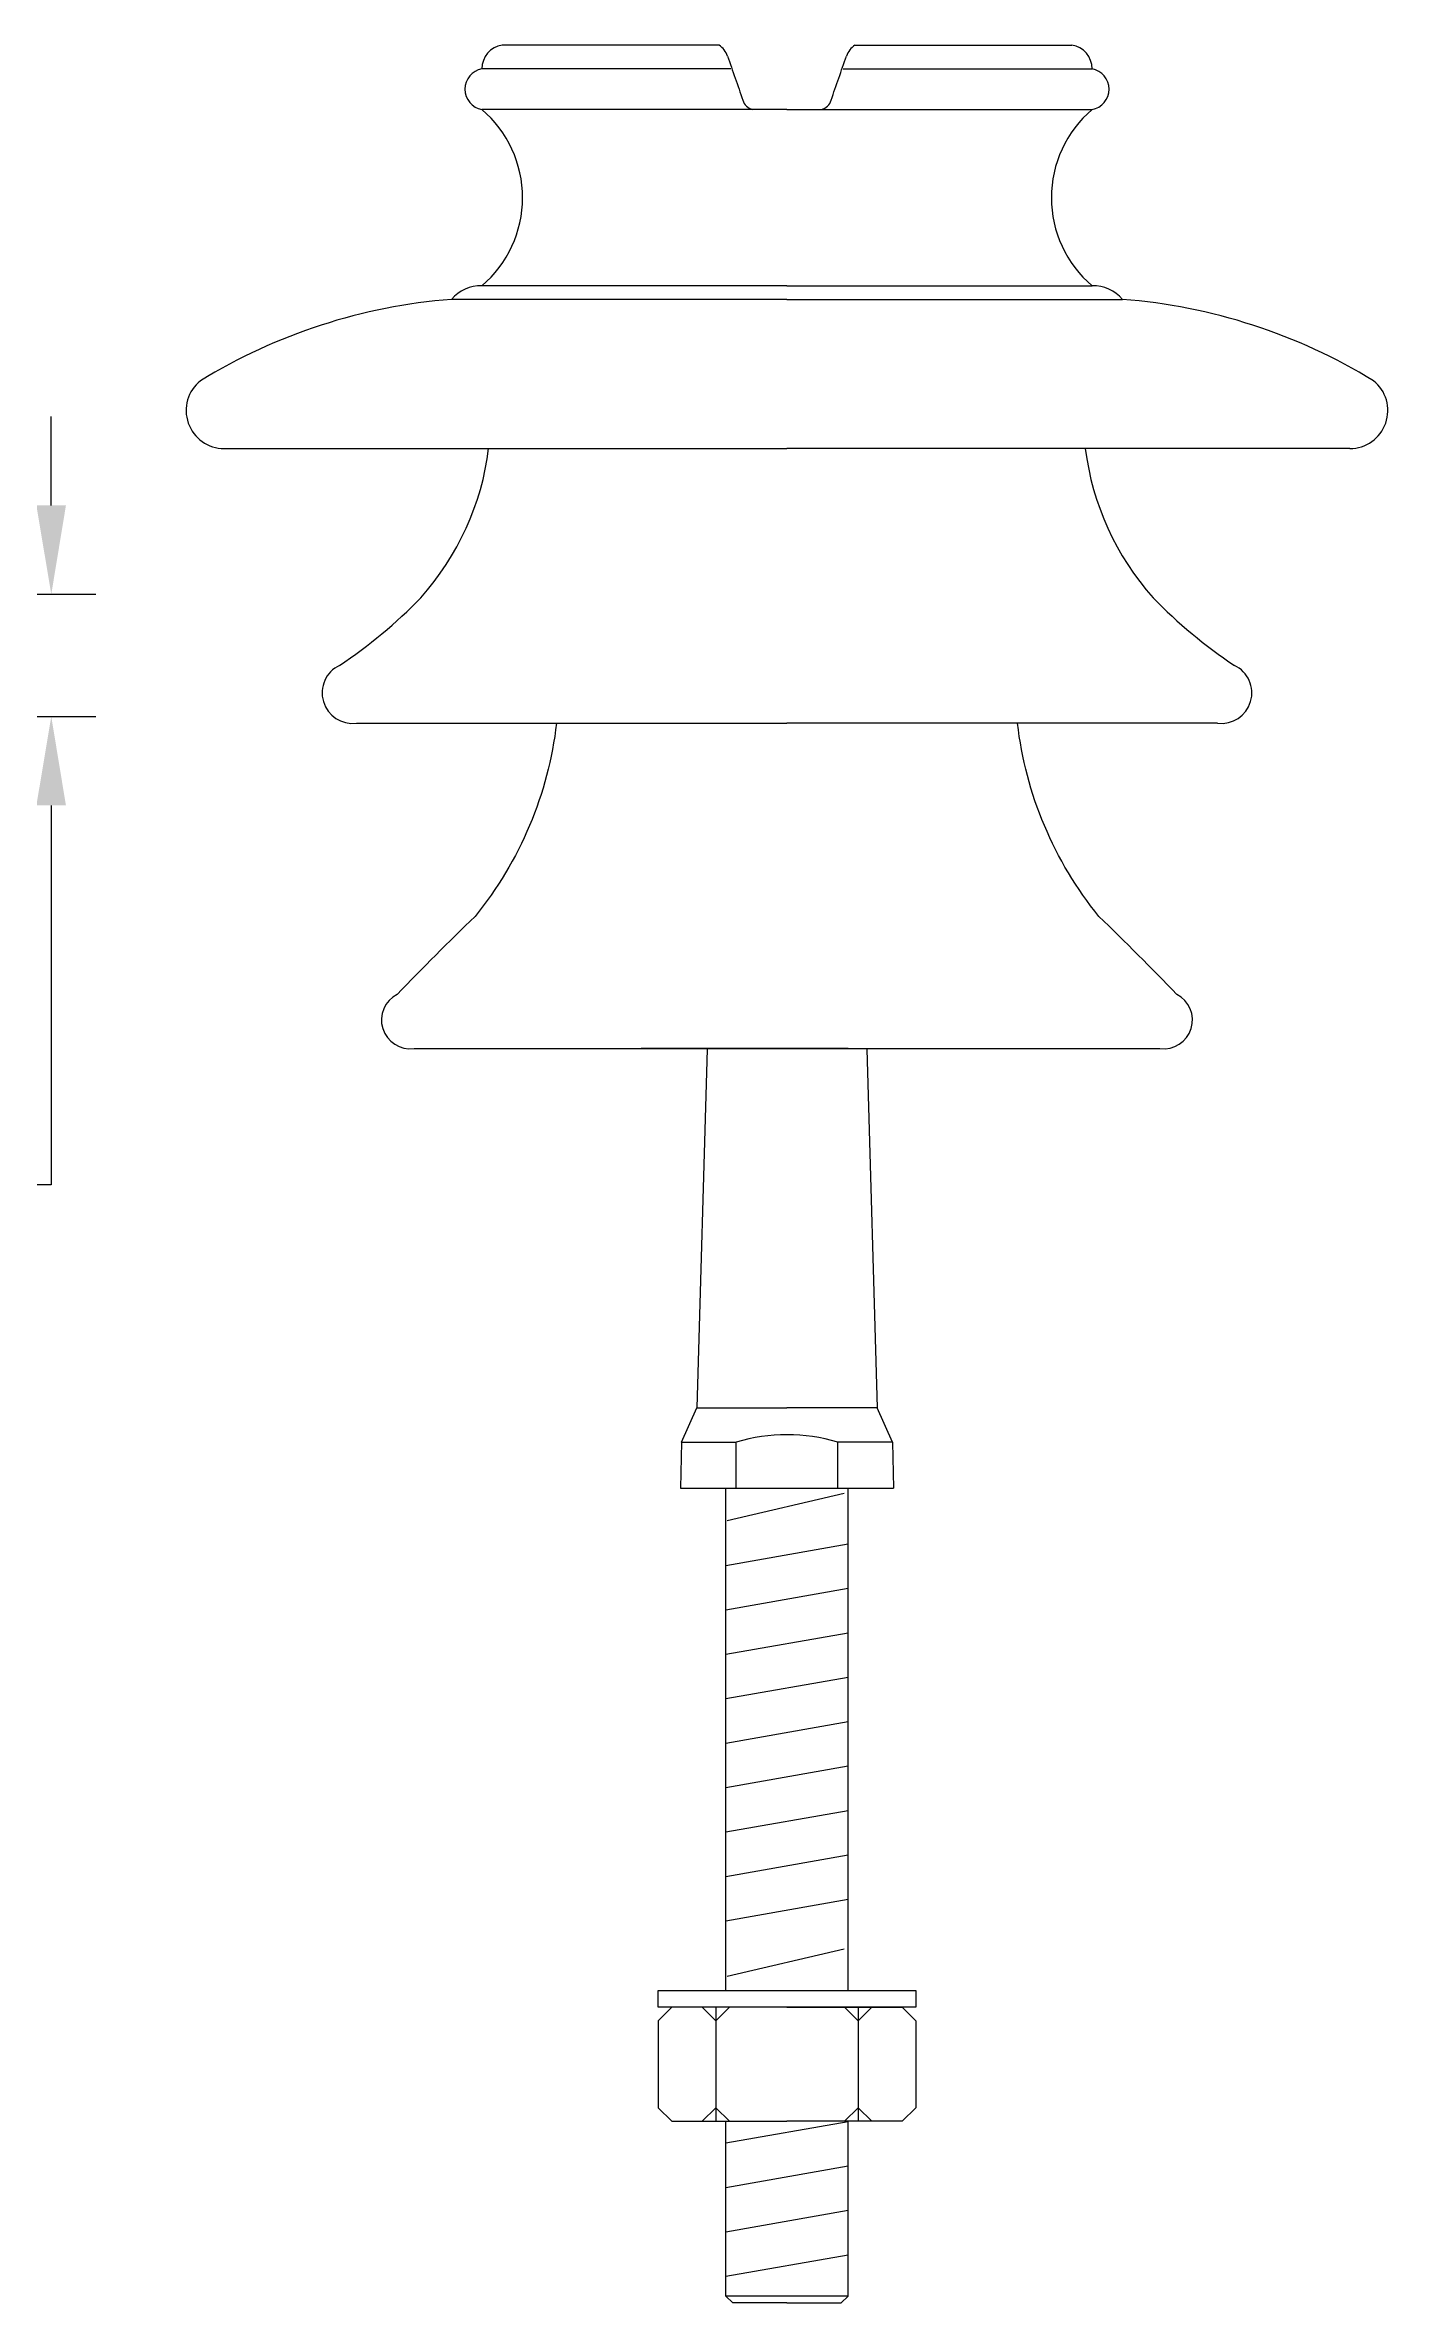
# Model space of a CAD drawing. Header units: millimetres. Extents: x 330554 to 656471, y 11007 to 130943.
# Drawn here: x 526979 to 527583, y 94714 to 95730 of the extents above; entities that cross this region are included whole.
import ezdxf

# ---------------------------------------------------------------- set-up
doc = ezdxf.new("R2010")
doc.units = ezdxf.units.MM
doc.header["$LTSCALE"] = 6
doc.layers.add('dim1', color=2, linetype='Continuous', lineweight=5)
doc.layers.add('LAYER10A', color=4, linetype='Continuous')
doc.layers.add('LAYER5', color=4, linetype='Continuous')
doc.styles.add('kich thuoc', font='arial.ttf', dxfattribs={"height": 120})
doc.dimstyles.new('TL 1-1', dxfattribs={"dimscale": 20, "dimtxt": 0.18, "dimasz": 2, "dimexe": 1, "dimexo": 2, "dimgap": 1, "dimtad": 2, "dimtoh": 1, "dimdec": 1, "dimzin": 0, "dimdsep": 46, "dimtxsty": 'kich thuoc', "dimcen": 2, "dimclrd": 256, "dimclre": 256, "dimclrt": 2, "dimadec": 0, "dimazin": 0, "dimtfac": 1, "dimtdec": 1, "dimtofl": 0, "dimtmove": 0, "dimatfit": 3, "dimfxl": 1, "dimtolj": 1, "dimtzin": 0, "dimarcsym": 0})

# ---------------------------------------------------------------- blocks, each defined once
blk = doc.blocks.new('*D96')
at = {"layer": 'Defpoints', "color": 0, "transparency": 16777216}
for p in [(526541, 95483.2), (526981.7, 95483.2), (526541, 95428.2)]:
    blk.add_point(p, dxfattribs=at)
at = {"layer": 'dim1', "lineweight": -2, "transparency": 16777216}
for p, q in [((526981.7, 95523.2), (526981.7, 95563.2)), ((526581, 95483.2), (527001.7, 95483.2)), ((526581, 95428.2), (527001.7, 95428.2)), ((526981.7, 95388.2), (526981.7, 95217.5)), ((526981.7, 95217.5), (526790.3, 95217.5))]:
    blk.add_line(p, q, dxfattribs=at)
at = {"layer": 'dim1', "transparency": 16777216}
for points in [[(526975, 95523.2), (526988.3, 95523.2), (526981.7, 95483.2)], [(526975, 95388.2), (526988.3, 95388.2), (526981.7, 95428.2)]]:
    blk.add_solid(points, dxfattribs=at)
at = {"layer": 'dim1', "color": 2, "transparency": 16777216, "insert": (526876, 95136.2), "char_height": 120, "attachment_point": 5, "style": 'kich thuoc'}
blk.add_mtext('\\A1;30', dxfattribs=at)

msp = doc.modelspace()

# ---------------------------------------------------------------- hatches: boundary and pattern name
at = {"layer": 'LAYER5'}
h = msp.add_hatch(dxfattribs=at)
h.set_pattern_fill('ANSI31', color=256, scale=157.5, angle=325, style=0)
h.set_pattern_definition([(10, (525339.645, 91764.446), (-3.4187, 19.3884), [])])
h.paths.add_polyline_path([(527340.19, 95061.787), (527285.275, 95060.262), (527285.275, 94875.262), (527340.19, 94876.787)])
h.paths.add_polyline_path([(527340.19, 94796.063), (527312.733, 94796.063), (527285.275, 94796.063), (527285.275, 94717.428), (527340.19, 94717.428)])

# ---------------------------------------------------------------- linework, layer by layer
at = {"layer": 'LAYER10A'}
for p, q in [((527282.224, 95730.309), (527184.597, 95730.309)), ((527343.241, 95730.309), (527440.868, 95730.309)), ((527287.51, 95719.631), (527175.444, 95719.631)), ((527337.955, 95719.631), (527450.021, 95719.631)), ((527312.733, 95701.326), (527175.444, 95701.326)), ((527312.733, 95701.326), (527450.021, 95701.326)), ((527312.733, 95622.004), (527175.444, 95622.004)), ((527312.733, 95622.004), (527450.021, 95622.004)), ((527312.733, 95615.902), (527161.716, 95615.902)), ((527312.733, 95615.902), (527463.75, 95615.902)), ((527059.512, 95548.784), (527312.733, 95548.784)), ((527565.953, 95548.784), (527312.733, 95548.784)), ((527119.004, 95425.224), (527312.733, 95425.224)), ((527506.461, 95425.224), (527312.733, 95425.224)), ((527312.733, 95278.784), (527247.139, 95278.784)), ((527276.811, 95278.533), (527272.211, 95117.075)), ((527285.275, 95278.784), (527312.733, 95278.784)), ((527312.733, 95278.784), (527378.326, 95278.784)), ((527340.19, 95278.784), (527312.733, 95278.784)), ((527348.654, 95278.533), (527353.255, 95117.075)), ((527265.256, 95101.727), (527272.211, 95117.075)), ((527272.211, 95117.075), (527312.733, 95117.075)), ((527353.255, 95117.075), (527312.733, 95117.075)), ((527360.209, 95101.727), (527353.255, 95117.075)), ((527265.256, 95101.727), (527264.837, 95081.025)), ((527265.256, 95101.727), (527289.873, 95101.727)), ((527289.873, 95081.025), (527289.873, 95101.727)), ((527335.592, 95081.025), (527335.592, 95101.727)), ((527360.209, 95101.727), (527335.592, 95101.727)), ((527360.209, 95101.727), (527360.628, 95081.025)), ((527285.275, 94854.984), (527285.275, 95081.025)), ((527285.812, 95066.497), (527338.463, 95078.768)), ((527340.19, 94854.984), (527340.19, 95081.025)), ((527285.812, 94861.403), (527338.463, 94873.674)), ((527254.767, 94841.255), (527260.868, 94847.356)), ((527254.767, 94841.255), (527254.767, 94802.165)), ((527312.733, 94847.356), (527260.868, 94847.356)), ((527280.699, 94841.255), (527274.597, 94847.356)), ((527280.699, 94841.255), (527286.8, 94847.356)), ((527280.699, 94847.356), (527280.699, 94796.063)), ((527312.733, 94847.356), (527364.597, 94847.356)), ((527344.767, 94841.255), (527338.665, 94847.356)), ((527344.767, 94841.255), (527350.868, 94847.356)), ((527344.767, 94847.356), (527344.767, 94796.063)), ((527370.699, 94841.255), (527364.597, 94847.356)), ((527370.699, 94841.255), (527370.699, 94802.165)), ((527254.767, 94802.165), (527260.868, 94796.063)), ((527280.699, 94802.165), (527274.597, 94796.063)), ((527280.699, 94802.165), (527286.8, 94796.063)), ((527344.767, 94802.165), (527338.665, 94796.063)), ((527344.767, 94802.165), (527350.868, 94796.063)), ((527370.699, 94802.165), (527364.597, 94796.063)), ((527260.868, 94796.063), (527312.733, 94796.063)), ((527285.275, 94717.428), (527285.275, 94796.063)), ((527364.597, 94796.063), (527312.733, 94796.063)), ((527340.19, 94717.428), (527340.19, 94796.063)), ((527340.19, 94717.428), (527285.275, 94717.428)), ((527285.275, 94717.428), (527288.326, 94714.377)), ((527340.19, 94717.428), (527337.139, 94714.377)), ((527312.733, 94714.377), (527288.326, 94714.377)), ((527312.733, 94714.377), (527337.139, 94714.377))]:
    msp.add_line(p, q, dxfattribs=at)
msp.add_lwpolyline([(527209.004, 95425.224, -0.14278856), (527172.394, 95338.275, 0.00838657), (527137.309, 95303.19, 0.84161615), (527144.936, 95278.784), (527312.733, 95278.784), (527480.529, 95278.784, 0.84161615), (527488.156, 95303.19, 0.00838657), (527453.072, 95338.275, -0.14278856), (527416.461, 95425.224)], format="xyb", dxfattribs=at)
msp.add_lwpolyline([(527254.767, 94854.984), (527370.699, 94854.984), (527370.699, 94847.356), (527254.767, 94847.356)], close=True, dxfattribs=at)
for centre, radius, start, end in [((527186.182, 95719.689), 10.738, 98.489678, 180.307733), ((527276.603, 95722.107), 9.943, 19.189497, 55.575754), ((530150.586, 96711.865), 3029.694, 199.002354, 199.398791), ((524474.88, 96711.865), 3029.694, 340.601209, 340.997646), ((527348.862, 95722.107), 9.943, 124.424246, 160.810503), ((527439.283, 95719.689), 10.738, 359.692267, 81.510322), ((527177.122, 95710.478), 9.305, 100.388858, 259.611142), ((527448.343, 95710.478), 9.305, 280.388858, 79.611142), ((527141.631, 95661.665), 52.119, 310.449719, 49.550281), ((527298.798, 95707.245), 6.141, 195.743571, 254.548808), ((527326.667, 95707.245), 6.141, 285.451192, 344.256429), ((527483.834, 95661.665), 52.119, 130.449719, 229.550281), ((527174.959, 95604.6), 17.41, 88.402524, 139.522454), ((527450.506, 95604.6), 17.41, 40.477546, 91.597476), ((527181.359, 95363.004), 253.66, 94.441467, 121.496813), ((527444.106, 95363.004), 253.66, 58.503187, 85.558533), ((527059.487, 95565.898), 17.114, 128.495286, 270.084807), ((527565.978, 95565.898), 17.114, 269.915193, 51.504714), ((527055.601, 95564.152), 123.852, 318.239967, 352.872123), ((527569.864, 95564.152), 123.852, 187.127877, 221.760033), ((526985.946, 95638.894), 225.783, 303.747619, 315.863523), ((527639.519, 95638.894), 225.783, 224.136477, 236.252381), ((527117.243, 95438.794), 13.684, 115.38466, 277.394421), ((527508.222, 95438.794), 13.684, 262.605579, 64.61534), ((527312.733, 95023.353), 81.64, 73.739795, 106.260205)]:
    msp.add_arc(centre, radius, start, end, dxfattribs=at)
at = {"layer": 'LAYER5'}
msp.add_line((527264.837, 95081.025), (527360.628, 95081.025), dxfattribs=at)

# ---------------------------------------------------------------- dimensions: what is measured, and where the dimension line sits
at = {"layer": 'dim1'}
dim = msp.add_linear_dim(base=(526981.664, 95483.195), p1=(526540.953, 95428.177), p2=(526540.953, 95483.195), angle=90, text='30', dimstyle='TL 1-1', dxfattribs=at)
dim.commit()
dim.dimension.update_dxf_attribs({"geometry": '*D96', "text_midpoint": (526875.961, 95217.466), "dimtype": 160})

doc.saveas('drawing.dxf')
